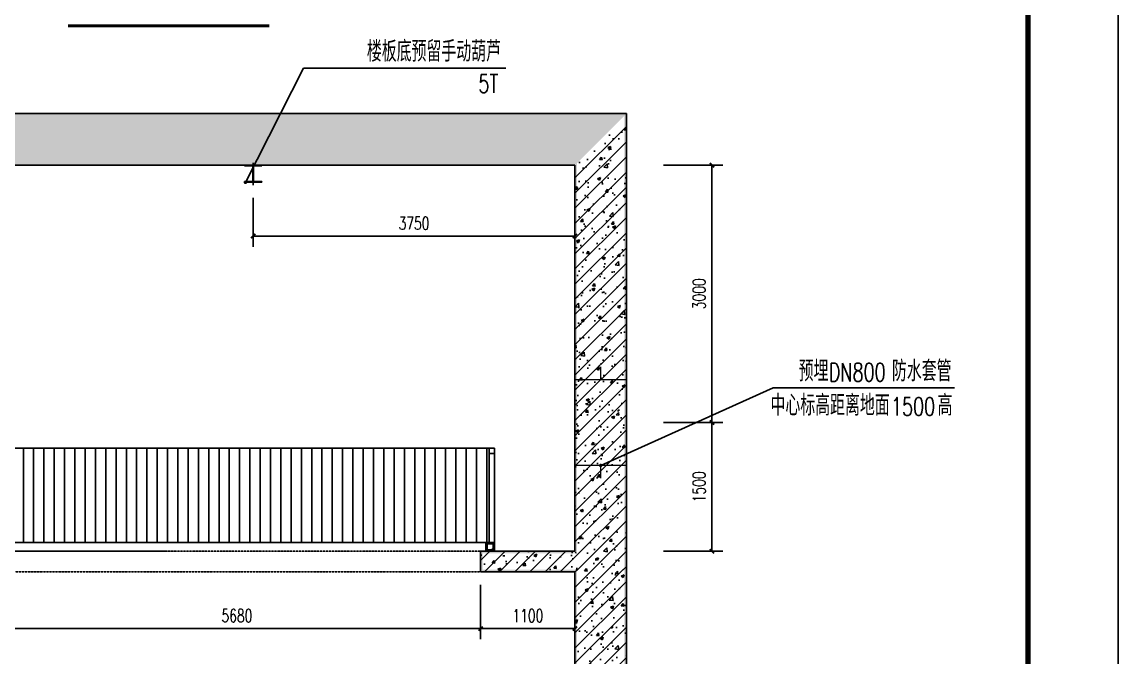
# Model space of a CAD drawing. Header units: millimetres. Extents: x -29538 to 115583, y -232866 to 15404.
# Drawn here: x 102809 to 115583, y -189076 to -181673 of the extents above; entities that cross this region are included whole.
import ezdxf
from ezdxf.enums import TextEntityAlignment as Align

# ---------------------------------------------------------------- set-up
doc = ezdxf.new("R2010")
doc.units = ezdxf.units.MM
doc.header["$LTSCALE"] = 10
doc.header["$MEASUREMENT"] = 0
doc.linetypes.add('DASH', pattern=[0.35, 0.25, -0.1])
for name, color, linetype in [('COLUMN', 9, 'Continuous'), ('DIM_LEAD', 3, 'Continuous'), ('DIM_SYMB', 3, 'Continuous'), ('DOTE', 1, 'Continuous'), ('HIDE_B', 7, 'Continuous'), ('PUB_DIM', 3, 'Continuous'), ('PUB_HATCH', 8, 'Continuous'), ('PUB_TEXT', 7, 'Continuous'), ('PUB_WALL', 9, 'Continuous'), ('WALL', 9, 'Continuous'), ('WINDOW', 4, 'Continuous'), ('图框', 7, 'Continuous'), ('标注', 4, 'Continuous')]:
    doc.layers.add(name, color=color, linetype=linetype)
doc.styles.add('_TCH_DIM', font='SIMPLEX', dxfattribs={"bigfont": 'GBCBIG'})
doc.styles.add('DIM_FONT', font='SIMPLEX', dxfattribs={"width": 0.7, "bigfont": 'GBCBIG'})
doc.styles.get("Standard").update_dxf_attribs({"font": 'gbenor.shx', "width": 0.75, "bigfont": 'gbcbig.shx'})
doc.dimstyles.new('DIMN50', dxfattribs={"dimscale": 0.5, "dimtxt": 300, "dimasz": 100, "dimexe": 250, "dimexo": 300, "dimgap": 150, "dimtad": 1, "dimdec": 0, "dimzin": 0, "dimdsep": 46, "dimtxsty": 'DIM_FONT', "dimblk": 'ARCHTICK', "dimcen": 0.09, "dimclrt": 7, "dimazin": 2, "dimtfac": 1, "dimtdec": 0, "dimtix": 1, "dimtmove": 2, "dimatfit": 3, "dimldrblk": 'ARCHTICK', "dimfxl": 0, "dimtolj": 1, "dimtzin": 0, "dimarcsym": 0})
pattern_1 = [(45, (-45837, 98586.07), (-88.38835, 88.38835), []), (50, (-45837, 98586.07), (358.6301, -31.3761), [37.5, -412.5]), (355, (-45837, 98586.07), (-69.3757, 376.0961), [30, -330]), (100.4514, (-45807.12, 98583.46), (289.2547, 344.7198), [31.8701, -350.571]), (46.1842, (-45837, 98686.07), (533.6205, -82.7595), [56.25, -618.75]), (96.6356, (-45792.53, 98679.2), (467.3314, 487.059), [47.8051, -525.8565]), (351.1842, (-45837, 98686.07), (467.331, 487.0593), [45, -495]), (21, (-45787, 98661.07), (298.4535, -201.30945), [37.5, -412.5]), (326, (-45787, 98661.07), (121.6577, 362.575), [30, -330]), (71.4514, (-45762.13, 98644.3), (420.1113, 161.2652), [31.8701, -350.571]), (37.5, (-45837, 98586.07), (6.07993, 166.44693), [0, -326, 0, -335, 0, -331.25]), (7.5, (-45837, 98586.07), (131.53477, 197.20586), [0, -191, 0, -318.5, 0, -126.25]), (327.5, (-45948.5, 98586.07), (266.91122, -11.27744), [0, -125, 0, -390, 0, -517.5]), (317.5, (-45998.5, 98586.07), (291.5931, 50.0525), [0, -162.5, 0, -259, 0, -367.5])]

# ---------------------------------------------------------------- blocks, each defined once
blk = doc.blocks.new('_ArchTick')
at = {"color": 0, "linetype": 'ByBlock', "const_width": 0.4}
blk.add_lwpolyline([(-0.5, -0.5), (0.5, 0.5)], dxfattribs=at)
blk = doc.blocks.new('*D654')
at = {"layer": 'Defpoints', "color": 0}
for p in [(339308, -55749), (340023, -55749), (339308, -58749)]:
    blk.add_point(p, dxfattribs=at)
at = {"layer": 'PUB_DIM', "color": 0, "lineweight": -2}
for p, q in [((339458, -55749), (340148, -55749)), ((340023, -58749), (340023, -55749)), ((339458, -58749), (340148, -58749))]:
    blk.add_line(p, q, dxfattribs=at)
at = {"layer": 'PUB_DIM', "color": 0, "lineweight": -2, "xscale": 50, "yscale": 50, "zscale": 50}
for p, rotation in [((340023, -55749), 90), ((340023, -58749), 270)]:
    blk.add_blockref('_ArchTick', p, dxfattribs=dict(at, rotation=rotation))
at = {"layer": 'PUB_DIM', "color": 7, "insert": (339873, -57249), "char_height": 150, "attachment_point": 5, "rotation": 90, "style": 'DIM_FONT'}
blk.add_mtext('\\A1;3000', dxfattribs=at)
blk = doc.blocks.new('*D655')
at = {"layer": 'Defpoints', "color": 0}
for p in [(339308, -58749), (340023, -58749), (339308, -60249)]:
    blk.add_point(p, dxfattribs=at)
at = {"layer": 'PUB_DIM', "color": 0, "lineweight": -2}
for p, q in [((339458, -58749), (340148, -58749)), ((340023, -60249), (340023, -58749)), ((339458, -60249), (340148, -60249))]:
    blk.add_line(p, q, dxfattribs=at)
at = {"layer": 'PUB_DIM', "color": 0, "lineweight": -2, "xscale": 50, "yscale": 50, "zscale": 50}
for p, rotation in [((340023, -58749), 90), ((340023, -60249), 270)]:
    blk.add_blockref('_ArchTick', p, dxfattribs=dict(at, rotation=rotation))
at = {"layer": 'PUB_DIM', "color": 7, "insert": (339873, -59499), "char_height": 150, "attachment_point": 5, "rotation": 90, "style": 'DIM_FONT'}
blk.add_mtext('\\A1;1500', dxfattribs=at)
blk = doc.blocks.new('*D656')
at = {"layer": 'Defpoints', "color": 0}
for p in [(334676, -55981), (338426, -55981), (338426, -56576)]:
    blk.add_point(p, dxfattribs=at)
at = {"layer": 'PUB_DIM', "color": 0, "lineweight": -2}
for p, q in [((334676, -56131), (334676, -56701)), ((338426, -56131), (338426, -56701)), ((334676, -56576), (338426, -56576))]:
    blk.add_line(p, q, dxfattribs=at)
at = {"layer": 'PUB_DIM', "color": 0, "lineweight": -2, "xscale": 50, "yscale": 50, "zscale": 50, "rotation": 180}
blk.add_blockref('_ArchTick', (334676, -56576), dxfattribs=at)
at = {"layer": 'PUB_DIM', "color": 0, "lineweight": -2, "xscale": 50, "yscale": 50, "zscale": 50}
blk.add_blockref('_ArchTick', (338426, -56576), dxfattribs=at)
at = {"layer": 'PUB_DIM', "color": 7, "insert": (336551, -56426), "char_height": 150, "attachment_point": 5, "style": 'DIM_FONT'}
blk.add_mtext('\\A1;3750', dxfattribs=at)
blk = doc.blocks.new('*D657')
at = {"layer": 'Defpoints', "color": 0}
for p in [(337327, -60489), (338426, -60489), (338426, -61151)]:
    blk.add_point(p, dxfattribs=at)
at = {"layer": 'PUB_DIM', "color": 0, "lineweight": -2}
for p, q in [((337327, -60639), (337327, -61276)), ((338426, -60639), (338426, -61276)), ((337327, -61151), (338426, -61151))]:
    blk.add_line(p, q, dxfattribs=at)
at = {"layer": 'PUB_DIM', "color": 0, "lineweight": -2, "xscale": 50, "yscale": 50, "zscale": 50, "rotation": 180}
blk.add_blockref('_ArchTick', (337327, -61151), dxfattribs=at)
at = {"layer": 'PUB_DIM', "color": 0, "lineweight": -2, "xscale": 50, "yscale": 50, "zscale": 50}
blk.add_blockref('_ArchTick', (338426, -61151), dxfattribs=at)
at = {"layer": 'PUB_DIM', "color": 7, "insert": (337877, -61001), "char_height": 150, "attachment_point": 5, "style": 'DIM_FONT'}
blk.add_mtext('\\A1;1100', dxfattribs=at)
blk = doc.blocks.new('*D658')
at = {"layer": 'Defpoints', "color": 0}
for p in [(331647, -60489), (337327, -60489), (337327, -61151)]:
    blk.add_point(p, dxfattribs=at)
at = {"layer": 'PUB_DIM', "color": 0, "lineweight": -2}
for p, q in [((331647, -60639), (331647, -61276)), ((337327, -60639), (337327, -61276)), ((331647, -61151), (337327, -61151))]:
    blk.add_line(p, q, dxfattribs=at)
at = {"layer": 'PUB_DIM', "color": 0, "lineweight": -2, "xscale": 50, "yscale": 50, "zscale": 50, "rotation": 180}
blk.add_blockref('_ArchTick', (331647, -61151), dxfattribs=at)
at = {"layer": 'PUB_DIM', "color": 0, "lineweight": -2, "xscale": 50, "yscale": 50, "zscale": 50}
blk.add_blockref('_ArchTick', (337327, -61151), dxfattribs=at)
at = {"layer": 'PUB_DIM', "color": 7, "insert": (334487, -61001), "char_height": 150, "attachment_point": 5, "style": 'DIM_FONT'}
blk.add_mtext('\\A1;5680', dxfattribs=at)
blk = doc.blocks.new('A$C116761DF')
h = blk.add_hatch()
h.set_pattern_fill('玻璃', color=256, scale=100, angle=90, style=0)
h.set_pattern_definition([(90, (-42254.2, 95771.9), (-120, 7e-15), [])])
h.paths.add_polyline_path([(34721.5, 38437), (34721.5, 39537), (28841, 39537), (28841, 38437)])
at = {"layer": 'PUB_HATCH'}
h = blk.add_hatch(dxfattribs=at)
h.set_pattern_fill('钢筋混凝土', color=256, scale=50, style=0)
h.set_pattern_definition(pattern_1)
h.paths.add_polyline_path([(35721, 42837), (36321, 43437), (25121, 43437), (25721, 42837)])
h = blk.add_hatch(dxfattribs=at)
h.set_pattern_fill('钢筋混凝土', color=256, scale=50, style=0)
h.set_pattern_definition(pattern_1)
h.paths.add_polyline_path([(36321, 43437), (35721, 42837), (35721, 38337), (35746, 38312), (36296, 38122), (36321, 38097)])
h = blk.add_hatch(dxfattribs=at)
h.set_pattern_fill('金属', color=256, scale=50, style=0)
h.set_pattern_definition([(45, (-320509.53, 112641.79), (-88.388348, 88.388348), []), (45, (-320450.6, 112641.79), (-88.388348, 88.388348), [])])
h.paths.add_polyline_path([(31973.9, 42650, 0.4142136), (31978.9, 42645), (32070.9, 42645), (32070.9, 42637), (31870.9, 42637), (31870.9, 42645), (31962.9, 42645, 0.4142136), (31967.9, 42650), (31967.9, 42824, 0.4142136), (31962.9, 42829), (31870.9, 42829), (31870.9, 42837), (32070.9, 42837), (32070.9, 42829), (31978.9, 42829, 0.4142136), (31973.9, 42824)])
h = blk.add_hatch(dxfattribs=at)
h.set_pattern_fill('钢筋混凝土', color=256, scale=50, style=0)
h.set_pattern_definition(pattern_1)
h.paths.add_polyline_path([(35721, 38312), (35721, 38337), (34621.5, 38337), (34621.5, 38097), (35721, 38097), (35746, 38122), (35921, 38177)])
h = blk.add_hatch(dxfattribs=at)
h.set_pattern_fill('钢筋混凝土', color=256, scale=50, style=0)
h.set_pattern_definition(pattern_1)
h.paths.add_polyline_path([(34681.5, 38337), (34781.5, 38337), (34781.5, 38437), (34681.5, 38437)])
h = blk.add_hatch(dxfattribs=at)
h.set_pattern_fill('钢筋混凝土', color=256, scale=50, style=0)
h.set_pattern_definition(pattern_1)
h.paths.add_polyline_path([(35921, 38177), (36296, 38122), (35746, 38312), (35721, 38337), (35721, 38312)])
h = blk.add_hatch(dxfattribs=at)
h.set_pattern_fill('钢筋混凝土', color=256, scale=50, style=0)
h.set_pattern_definition(pattern_1)
h.paths.add_polyline_path([(35921, 38177), (35746, 38122), (35721, 38097), (35721, 34337), (35746, 34312), (35921, 34237), (36296, 34312), (36321, 34337), (36321, 38097), (36296, 38122)])
at = {"layer": 'PUB_WALL'}
for points in [[(36321, 43437), (25121, 43437), (25146, 43412), (36296, 43412)], [(36321, 43437), (36321, 38097), (36296, 38122), (36296, 43412)], [(35721, 42837), (25721, 42837), (25696, 42862), (35746, 42862)], [(35721, 42837), (35721, 38337), (35746, 38312), (35746, 42862)], [(35721, 38337), (34621.5, 38337), (34646.5, 38312), (35721, 38312)], [(34621.5, 38337), (34621.5, 38097), (34646.5, 38122), (34646.5, 38312)], [(34681.5, 38337), (34681.5, 38437), (34706.5, 38437), (34706.5, 38337)], [(34681.5, 38437), (34781.5, 38437), (34781.5, 38412), (34681.5, 38412)], [(34681.5, 38337), (34781.5, 38337), (34781.5, 38362), (34681.5, 38362)], [(34781.5, 38337), (34781.5, 38437), (34756.5, 38437), (34756.5, 38337)], [(35721, 38337), (35721, 38337), (35746, 38312), (35721, 38312)], [(34621.5, 38097), (35721, 38097), (35746, 38122), (34646.5, 38122)], [(35721, 38097), (35721, 34337), (35746, 34312), (35746, 38122)], [(36321, 38097), (36321, 34337), (36296, 34312), (36296, 38122)]]:
    blk.add_hatch(color=256, dxfattribs=at).paths.add_polyline_path(points)
for p, q in [((34721.5, 39537), (28781, 39537)), ((34781.5, 39477), (34721.5, 39477)), ((34721.5, 38437), (28841, 38437))]:
    blk.add_line(p, q)
at = {"linetype": 'DASH', "const_width": 15}
for points in [[(36021, 40487), (36021, 40337)], [(36321, 40337), (35721, 40337)], [(36321, 39337), (35721, 39337)], [(36021, 39337), (36021, 39187)]]:
    blk.add_lwpolyline(points, dxfattribs=at)
for points in [[(34721.5, 38437), (34721.5, 39537), (34781.5, 39537), (34781.5, 38437)], [(29031.1, 38337), (29031.1, 38337), (30971.1, 38337)]]:
    blk.add_lwpolyline(points)
at = {"layer": 'COLUMN'}
for p, q in [((31870.9, 42829), (31870.9, 42837)), ((31870.9, 42837), (32070.9, 42837)), ((31962.9, 42829), (31870.9, 42829)), ((31967.9, 42650), (31967.9, 42824)), ((31973.9, 42824), (31973.9, 42650)), ((32070.9, 42829), (31978.9, 42829)), ((32070.9, 42837), (32070.9, 42829)), ((31870.9, 42637), (31870.9, 42645)), ((31870.9, 42645), (31962.9, 42645)), ((32070.9, 42637), (31870.9, 42637)), ((31978.9, 42645), (32070.9, 42645)), ((32070.9, 42645), (32070.9, 42637))]:
    blk.add_line(p, q, dxfattribs=at)
for centre, start, end in [((31962.9, 42824), 0, 90), ((31978.9, 42824), 90, 180), ((31962.9, 42650), 270, 0), ((31978.9, 42650), 180, 270)]:
    blk.add_arc(centre, 5, start, end, dxfattribs=at)
at = {"layer": 'DIM_LEAD'}
for p, q in [((31880.9, 42636.3), (32555.9, 43967.4)), ((32555.9, 43967.4), (34913.9, 43967.4)), ((36021, 39337), (38030.7, 40242.1)), ((38030.7, 40242.1), (40144.1, 40242.1))]:
    blk.add_line(p, q, dxfattribs=at)
at = {"layer": 'DIM_LEAD', "const_width": 20}
for points in [[(31876.4, 42627.4, 1), (31885.4, 42645.3, 1)], [(36011.9, 39332.9, 1), (36030.1, 39341.1, 1)]]:
    blk.add_lwpolyline(points, format="xyb", close=True, dxfattribs=at)
at = {"layer": 'DIM_SYMB', "const_width": 35}
blk.add_lwpolyline([(29814.3, 44462.5), (32158.1, 44462.5)], dxfattribs=at)
at = {"layer": 'DOTE'}
blk.add_line((31970.9, 42605.3), (31970.9, 42865.2), dxfattribs=at)
at = {"layer": 'HIDE_B', "flags": 128}
blk.add_lwpolyline([(3000, 31700), (3000, 31700), (3000, 31700), (3000, 58400), (3000, 58400), (3000, 58400), (41000, 58400), (41000, 58400), (41000, 58400), (41000, 58400), (41000, 58400), (41000, 58400), (41000, 31700), (41000, 31700), (3000, 31700)], close=True, dxfattribs=at)
at = {"layer": 'WALL'}
for p, q in [((36321, 43437), (25121, 43437)), ((36321, 43437), (36321, 38097)), ((35721, 42837), (25721, 42837)), ((35721, 42837), (35721, 38337)), ((35721, 38337), (34621.5, 38337)), ((34621.5, 38337), (34621.5, 38097)), ((34681.5, 38337), (34681.5, 38437)), ((34681.5, 38437), (34781.5, 38437)), ((34681.5, 38337), (34781.5, 38337)), ((34781.5, 38337), (34781.5, 38437)), ((35721, 38337), (35721, 38337)), ((34621.5, 38097), (35721, 38097)), ((35721, 38097), (35721, 34337)), ((36321, 38097), (36321, 34337)), ((36321, 38097), (36321, 38097))]:
    blk.add_line(p, q, dxfattribs=at)
at = {"layer": 'WINDOW', "linetype": 'DASH'}
for p, q in [((34621.5, 38337), (28941.5, 38337)), ((28941.5, 38097), (34621.5, 38097))]:
    blk.add_line(p, q, dxfattribs=at)
at = {"layer": '图框', "linetype": 'Continuous'}
blk.add_lwpolyline([(42050, 29700), (42050, 59400)], dxfattribs=at)
at = {"layer": '图框', "linetype": 'Continuous', "const_width": 60}
blk.add_lwpolyline([(41000, 58400), (3000, 58400), (3000, 30700), (41000, 30700), (41000, 58400)], dxfattribs=at)
at = {"layer": 'PUB_TEXT', "style": '_TCH_DIM'}
for s, height, p in [('楼板底预留手动葫芦', 241.13, (33296.4, 44042.4)), ('预埋', 241.13, (38328.1, 40317.1)), ('防水套管', 241.13, (39414.8, 40317.1)), ('中心标高距离地面', 241.13, (37999.7, 39917.1)), ('高', 241.1, (39946.8, 39917.1))]:
    blk.add_text(s, height=height, dxfattribs=at).set_placement(p)
at = {"layer": 'PUB_TEXT', "style": '_TCH_DIM', "width": 0.705882}
for s, p in [('5T', (34596.1, 43679.9)), ('DN800', (38679.1, 40317.1)), ('1500', (39403.9, 39917.1))]:
    blk.add_text(s, height=212.5, dxfattribs=at).set_placement(p)
at = {"layer": '图框', "width": 0.7}
for tag, p in [('泵房平面图、立面图、1-1剖面图', (20087.2, 31200)), ('泵房2-2剖面图、门窗表', (20087.2, 1500))]:
    blk.add_attdef(tag, text='', height=500, dxfattribs=at).set_placement(p, align=Align.MIDDLE_CENTER)
at = {"layer": 'PUB_DIM'}
for p1, p2, distance, picture, middle, set_off in [((36603.1, 39837), (36603.1, 42837), -714.3, '*D654', (37167.5, 41337), (-302705.3, 98586.1)), ((31970.9, 42605.3), (35721, 42605.3), -594.7, '*D656', (33846, 42160.5), (-302705.3, 98586.1)), ((36603.1, 38337), (36603.1, 39837), -714.3, '*D655', (37167.5, 39087), (-302705.3, 98586.1)), ((28941.5, 38097), (34621.5, 38097), -661.5, '*D658', (31781.5, 37585.5), (-302705.3, 98586.1)), ((34621.4892, 38097.0026), (35721.0113, 38097.0026), -661.4713, '*D657', (35171.2503, 37585.5313), (-302705.2624, 98586.0708))]:
    dim = blk.add_aligned_dim(p1=p1, p2=p2, distance=distance, dimstyle='DIMN50', dxfattribs=at)
    dim.commit()
    dim.dimension.update_dxf_attribs({"geometry": picture, "text_midpoint": middle, "insert": set_off})

msp = doc.modelspace()

# ---------------------------------------------------------------- block references
at = {"layer": '标注'}
msp.add_blockref('A$C116761DF', (73532.6, -226179.33), dxfattribs=at)

doc.saveas('drawing.dxf')
